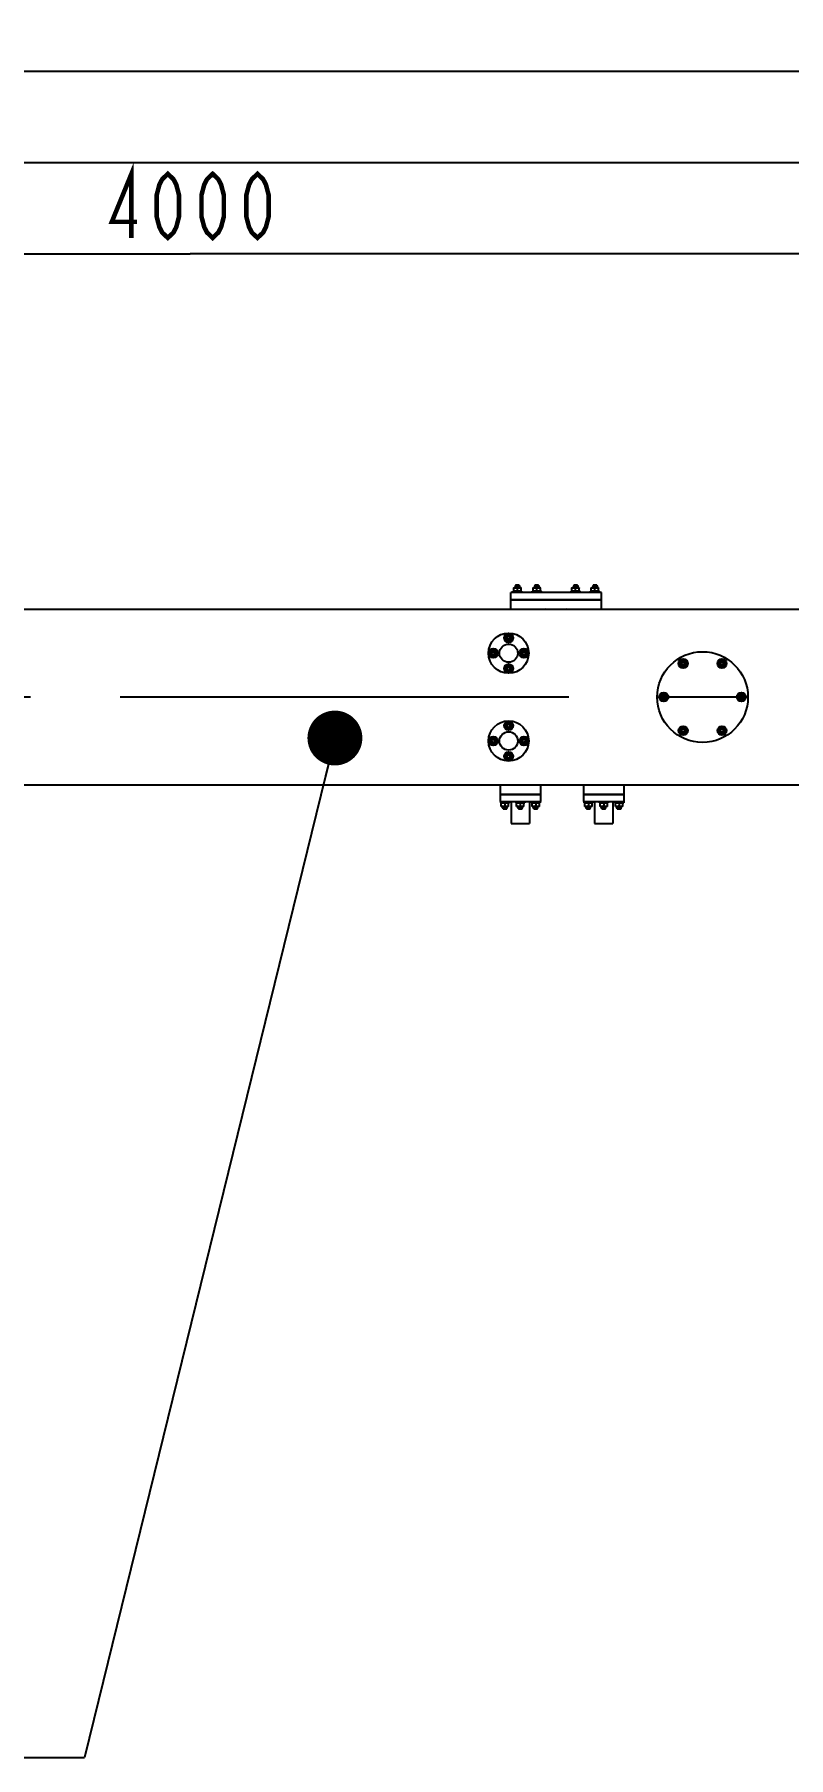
# Model space of a CAD drawing. Header units: millimetres. Extents: x 0 to 1189, y 0 to 841.
# Drawn here: x 203.9 to 245.1, y 641.2 to 735.4 of the extents above; entities that cross this region are included whole.
import ezdxf

# ---------------------------------------------------------------- set-up
doc = ezdxf.new("R2010")
doc.units = ezdxf.units.MM
doc.header["$LTSCALE"] = 65.395
doc.linetypes.add('CENTER', pattern=[0.6, 0.375, -0.075, 0.075, -0.075])
doc.layers.get('0').update_dxf_attribs({"linetype": 'CONTINUOUS'})
for name, color, linetype in [('ALL_AXIS', 7, 'CONTINUOUS'), ('ALL_CHAMFER', 7, 'CONTINUOUS'), ('ALL_DIMENSIONS', 7, 'CONTINUOUS'), ('ALL_ROUND', 7, 'CONTINUOUS')]:
    doc.layers.add(name, color=color, linetype=linetype)
doc.styles.get("Standard").update_dxf_attribs({"font": 'txt', "width": 0.7})
doc.dimstyles.new('DIMSTYLE_2', dxfattribs={"dimtxt": 3.5, "dimasz": 3, "dimexe": 0.18, "dimexo": 0.0625, "dimgap": 0.09, "dimtad": 1, "dimlfac": 25, "dimdsep": 46, "dimtxsty": 'STANDARD', "dimblk": '_FILLED', "dimblk1": '_FILLED', "dimblk2": '_FILLED', "dimcen": 0.09, "dimadec": 0, "dimazin": 0, "dimtp": 2, "dimtm": 2, "dimtfac": 1, "dimtofl": 0, "dimtmove": 0, "dimatfit": 3, "dimldrblk": '_FILLED', "dimfxl": 1, "dimtolj": 1, "dimarcsym": 0})
doc.dimstyles.get("Standard").update_dxf_attribs({"dimtxt": 3.5, "dimasz": 3, "dimexe": 0.18, "dimexo": 0.0625, "dimgap": 0.09, "dimtad": 1, "dimdec": 5, "dimdsep": 46, "dimtxsty": 'STANDARD', "dimblk": '_FILLED', "dimblk1": '_FILLED', "dimblk2": '_FILLED', "dimcen": 0.09, "dimadec": 0, "dimazin": 0, "dimtol": 1, "dimtp": 1e-05, "dimtm": 1e-05, "dimtfac": 1, "dimtdec": 5, "dimtofl": 0, "dimtmove": 0, "dimatfit": 3, "dimldrblk": '_FILLED', "dimfxl": 1, "dimtolj": 1, "dimarcsym": 0})

# ---------------------------------------------------------------- blocks, each defined once
blk = doc.blocks.new('_FILLED')
at = {"color": 0, "linetype": 'BYBLOCK'}
blk.add_solid([(0, 0), (-1, 0.167), (-1, -0.167)], dxfattribs=at)
blk = doc.blocks.new('*D1')
at = {"layer": 'ALL_DIMENSIONS', "color": 2, "linetype": 'CONTINUOUS'}
for p, q in [((111.762, 705.039), (111.762, 735.427)), ((976.89, 705.039), (976.89, 735.427)), ((111.762, 733.427), (544.326, 733.427)), ((976.89, 733.427), (544.326, 733.427))]:
    blk.add_line(p, q, dxfattribs=at)
at = {"layer": 'ALL_DIMENSIONS', "color": 2, "linetype": 'CONTINUOUS', "xscale": 3, "yscale": 3, "zscale": 3, "rotation": 180}
blk.add_blockref('_FILLED', (111.762, 733.427), dxfattribs=at)
at = {"layer": 'ALL_DIMENSIONS', "color": 2, "linetype": 'CONTINUOUS', "xscale": 3, "yscale": 3, "zscale": 3}
blk.add_blockref('_FILLED', (976.89, 733.427), dxfattribs=at)
blk = doc.blocks.new('*D3')
at = {"layer": 'ALL_DIMENSIONS', "color": 2, "linetype": 'CONTINUOUS'}
for p, q in [((132.402, 666.841), (132.402, 725.427)), ((292.402, 694.115), (292.402, 725.427)), ((132.402, 723.427), (212.402, 723.427)), ((292.402, 723.427), (212.402, 723.427))]:
    blk.add_line(p, q, dxfattribs=at)
at = {"layer": 'ALL_DIMENSIONS', "color": 2, "linetype": 'CONTINUOUS', "xscale": 3, "yscale": 3, "zscale": 3, "rotation": 180}
blk.add_blockref('_FILLED', (132.402, 723.427), dxfattribs=at)
at = {"layer": 'ALL_DIMENSIONS', "color": 2, "linetype": 'CONTINUOUS', "xscale": 3, "yscale": 3, "zscale": 3}
blk.add_blockref('_FILLED', (292.402, 723.427), dxfattribs=at)
blk = doc.blocks.new('*D4')
at = {"layer": 'ALL_DIMENSIONS', "color": 2, "linetype": 'CONTINUOUS'}
for p, q in [((132.402, 666.841), (132.402, 730.427)), ((452.402, 694.115), (452.402, 730.427)), ((132.402, 728.427), (292.402, 728.427)), ((452.402, 728.427), (292.402, 728.427))]:
    blk.add_line(p, q, dxfattribs=at)
at = {"layer": 'ALL_DIMENSIONS', "color": 2, "linetype": 'CONTINUOUS', "xscale": 3, "yscale": 3, "zscale": 3, "rotation": 180}
blk.add_blockref('_FILLED', (132.402, 728.427), dxfattribs=at)
at = {"layer": 'ALL_DIMENSIONS', "color": 2, "linetype": 'CONTINUOUS', "xscale": 3, "yscale": 3, "zscale": 3}
blk.add_blockref('_FILLED', (452.402, 728.427), dxfattribs=at)
blk = doc.blocks.new('BOM BALLOON 60_BL4', base_point=(200.868, 644.732))
at = {"color": 2, "linetype": 'CONTINUOUS'}
blk.add_line((195.106, 641.187), (206.63, 641.187), dxfattribs=at)
at = {"color": 2, "linetype": 'CONTINUOUS', "const_width": 0.25}
blk.add_lwpolyline([(200.643, 642.277), (201.918, 648.277), (199.124, 643.777), (201.487, 643.777)], dxfattribs=at)

msp = doc.modelspace()

# ---------------------------------------------------------------- linework, layer by layer
at = {"color": 7, "linetype": 'CONTINUOUS'}
for p, q in [((230.08175677, 705.16758161), (230.10175857, 705.17912965)), ((230.08175857, 704.98267666), (230.08175857, 705.16758265)), ((230.10175857, 704.97112965), (230.08175857, 704.98267666)), ((230.10175996, 705.17912965), (230.46175719, 705.17912965)), ((230.38443807, 705.30712965), (230.17907908, 705.30712965)), ((230.28175857, 705.00053994), (230.28175857, 705.14971937)), ((230.48176038, 705.16758161), (230.46175857, 705.17912965)), ((230.46175857, 704.97112965), (230.48175857, 704.98267666)), ((230.48175857, 704.98267666), (230.48175857, 705.16758265)), ((231.14175677, 705.16758161), (231.16175857, 705.17912965)), ((231.14175857, 704.98267666), (231.14175857, 705.16758265)), ((231.16175857, 704.97112965), (231.14175857, 704.98267666)), ((231.16175996, 705.17912965), (231.52175719, 705.17912965)), ((231.44443807, 705.30712965), (231.23907908, 705.30712965)), ((231.34175857, 705.00053994), (231.34175857, 705.14971937)), ((231.54176038, 705.16758161), (231.52175857, 705.17912965)), ((231.52175857, 704.97112965), (231.54175857, 704.98267666)), ((231.54175857, 704.98267666), (231.54175857, 705.16758265)), ((233.26175677, 705.16758161), (233.28175857, 705.17912965)), ((233.26175857, 704.98267666), (233.26175857, 705.16758265)), ((233.28175857, 704.97112965), (233.26175857, 704.98267666)), ((233.28175996, 705.17912965), (233.64175719, 705.17912965)), ((233.56443807, 705.30712965), (233.35907908, 705.30712965)), ((233.46175857, 705.00053994), (233.46175857, 705.14971937)), ((233.66176038, 705.16758161), (233.64175857, 705.17912965)), ((233.64175857, 704.97112965), (233.66175857, 704.98267666)), ((233.66175857, 704.98267666), (233.66175857, 705.16758265)), ((234.32175677, 705.16758161), (234.34175857, 705.17912965)), ((234.32175857, 704.98267666), (234.32175857, 705.16758265)), ((234.34175857, 704.97112965), (234.32175857, 704.98267666)), ((234.34175996, 705.17912965), (234.70175719, 705.17912965)), ((234.62443807, 705.30712965), (234.41907908, 705.30712965)), ((234.52175857, 705.00053994), (234.52175857, 705.14971937)), ((234.72176038, 705.16758161), (234.70175857, 705.17912965)), ((234.70175857, 704.97112965), (234.72175857, 704.98267666)), ((234.72175857, 704.98267666), (234.72175857, 705.16758265)), ((186.92175857, 703.98712965), (230.50768936, 703.98712965)), ((229.92177878, 704.50712965), (234.88173837, 704.50712965)), ((234.29582779, 703.98712965), (265.56175857, 703.98712965)), ((229.80175857, 702.65806976), (229.60175857, 702.54259971)), ((229.60175857, 702.54259971), (229.60175857, 702.3116596)), ((229.60175857, 702.3116596), (229.80175857, 702.19618955)), ((230.00175857, 702.54259971), (229.80175857, 702.65806976)), ((229.80175857, 702.19618955), (230.00175857, 702.3116596)), ((230.00175857, 702.3116596), (230.00175857, 702.54259971)), ((228.96175857, 701.81806976), (228.76175857, 701.70259971)), ((228.76175857, 701.70259971), (228.76175857, 701.4716596)), ((228.76175857, 701.4716596), (228.96175857, 701.35618955)), ((229.16175857, 701.70259971), (228.96175857, 701.81806976)), ((228.96175857, 701.35618955), (229.16175857, 701.4716596)), ((229.16175857, 701.4716596), (229.16175857, 701.70259971)), ((230.64175857, 701.81806976), (230.44175857, 701.70259971)), ((230.44175857, 701.70259971), (230.44175857, 701.4716596)), ((230.44175857, 701.4716596), (230.64175857, 701.35618955)), ((230.84175857, 701.70259971), (230.64175857, 701.81806976)), ((230.64175857, 701.35618955), (230.84175857, 701.4716596)), ((230.84175857, 701.4716596), (230.84175857, 701.70259971)), ((239.34175857, 701.25404362), (239.14175857, 701.13857356)), ((239.54175857, 701.13857356), (239.34175857, 701.25404362)), ((241.46175857, 701.25404362), (241.26175857, 701.13857356)), ((241.66175857, 701.13857356), (241.46175857, 701.25404362)), ((229.80175857, 700.97806976), (229.60175857, 700.86259971)), ((229.60175857, 700.86259971), (229.60175857, 700.6316596)), ((229.60175857, 700.6316596), (229.80175857, 700.51618955)), ((230.00175857, 700.86259971), (229.80175857, 700.97806976)), ((229.80175857, 700.51618955), (230.00175857, 700.6316596)), ((230.00175857, 700.6316596), (230.00175857, 700.86259971)), ((239.14175857, 701.13857356), (239.14175857, 700.90763346)), ((239.14175857, 700.90763346), (239.34175857, 700.7921634)), ((239.34175857, 700.7921634), (239.54175857, 700.90763346)), ((239.54175857, 700.90763346), (239.54175857, 701.13857356)), ((241.26175857, 701.13857356), (241.26175857, 700.90763346)), ((241.26175857, 700.90763346), (241.46175857, 700.7921634)), ((241.46175857, 700.7921634), (241.66175857, 700.90763346)), ((241.66175857, 700.90763346), (241.66175857, 701.13857356)), ((238.28175857, 699.41806976), (238.08175857, 699.30259971)), ((238.08175857, 699.30259971), (238.08175857, 699.0716596)), ((238.48175857, 699.30259971), (238.28175857, 699.41806976)), ((238.48175857, 699.0716596), (238.48175857, 699.30259971)), ((242.52175857, 699.41806976), (242.32175857, 699.30259971)), ((242.32175857, 699.30259971), (242.32175857, 699.0716596)), ((242.72175857, 699.30259971), (242.52175857, 699.41806976)), ((242.72175857, 699.0716596), (242.72175857, 699.30259971)), ((238.08175857, 699.0716596), (238.28175857, 698.95618955)), ((238.28175857, 698.95618955), (238.48175857, 699.0716596)), ((242.32175857, 699.0716596), (242.52175857, 698.95618955)), ((242.52175857, 698.95618955), (242.72175857, 699.0716596)), ((229.80175857, 697.85806976), (229.60175857, 697.74259971)), ((229.60175857, 697.74259971), (229.60175857, 697.5116596)), ((229.60175857, 697.5116596), (229.80175857, 697.39618955)), ((230.00175857, 697.74259971), (229.80175857, 697.85806976)), ((229.80175857, 697.39618955), (230.00175857, 697.5116596)), ((230.00175857, 697.5116596), (230.00175857, 697.74259971)), ((239.34175857, 697.5820959), (239.14175857, 697.46662585)), ((239.14175857, 697.46662585), (239.14175857, 697.23568574)), ((239.54175857, 697.46662585), (239.34175857, 697.5820959)), ((239.54175857, 697.23568574), (239.54175857, 697.46662585)), ((241.46175857, 697.5820959), (241.26175857, 697.46662585)), ((241.26175857, 697.46662585), (241.26175857, 697.23568574)), ((241.66175857, 697.46662585), (241.46175857, 697.5820959)), ((241.66175857, 697.23568574), (241.66175857, 697.46662585)), ((228.96175857, 697.01806976), (228.76175857, 696.90259971)), ((228.76175857, 696.90259971), (228.76175857, 696.6716596)), ((228.76175857, 696.6716596), (228.96175857, 696.55618955)), ((229.16175857, 696.90259971), (228.96175857, 697.01806976)), ((228.96175857, 696.55618955), (229.16175857, 696.6716596)), ((229.16175857, 696.6716596), (229.16175857, 696.90259971)), ((230.64175857, 697.01806976), (230.44175857, 696.90259971)), ((230.44175857, 696.90259971), (230.44175857, 696.6716596)), ((230.44175857, 696.6716596), (230.64175857, 696.55618955)), ((230.84175857, 696.90259971), (230.64175857, 697.01806976)), ((230.64175857, 696.55618955), (230.84175857, 696.6716596)), ((230.84175857, 696.6716596), (230.84175857, 696.90259971)), ((239.14175857, 697.23568574), (239.34175857, 697.12021569)), ((239.34175857, 697.12021569), (239.54175857, 697.23568574)), ((241.26175857, 697.23568574), (241.46175857, 697.12021569)), ((241.46175857, 697.12021569), (241.66175857, 697.23568574)), ((229.80175857, 696.17806976), (229.60175857, 696.06259971)), ((229.60175857, 696.06259971), (229.60175857, 695.8316596)), ((229.60175857, 695.8316596), (229.80175857, 695.71618955)), ((230.00175857, 696.06259971), (229.80175857, 696.17806976)), ((229.80175857, 695.71618955), (230.00175857, 695.8316596)), ((230.00175857, 695.8316596), (230.00175857, 696.06259971)), ((231.54174961, 693.86712965), (229.34176753, 693.86712965)), ((236.10174961, 693.86712965), (233.90176753, 693.86712965)), ((229.40175677, 693.2066777), (229.42175857, 693.19512965)), ((229.42175857, 693.40312965), (229.40175857, 693.39158265)), ((229.40175857, 693.20667666), (229.40175857, 693.39158265)), ((229.78175719, 693.19512965), (229.42175996, 693.19512965)), ((229.49907908, 693.06712965), (229.70443807, 693.06712965)), ((229.60175857, 693.37371937), (229.60175857, 693.22453994)), ((229.78175857, 693.40312965), (229.80175857, 693.39158265)), ((229.80176038, 693.2066777), (229.78175857, 693.19512965)), ((229.80175857, 693.20667666), (229.80175857, 693.39158265)), ((230.24175677, 693.2066777), (230.26175857, 693.19512965)), ((230.26175857, 693.40312965), (230.24175857, 693.39158265)), ((230.24175857, 693.20667666), (230.24175857, 693.39158265)), ((230.62175719, 693.19512965), (230.26175996, 693.19512965)), ((230.33907908, 693.06712965), (230.54443807, 693.06712965)), ((230.44175857, 693.37371937), (230.44175857, 693.22453994)), ((230.62175857, 693.40312965), (230.64175857, 693.39158265)), ((230.64176038, 693.2066777), (230.62175857, 693.19512965)), ((230.64175857, 693.20667666), (230.64175857, 693.39158265)), ((231.08175677, 693.2066777), (231.10175857, 693.19512965)), ((231.10175857, 693.40312965), (231.08175857, 693.39158265)), ((231.08175857, 693.20667666), (231.08175857, 693.39158265)), ((231.46175719, 693.19512965), (231.10175996, 693.19512965)), ((231.17907908, 693.06712965), (231.38443807, 693.06712965)), ((231.28175857, 693.37371937), (231.28175857, 693.22453994)), ((231.46175857, 693.40312965), (231.48175857, 693.39158265)), ((231.48176038, 693.2066777), (231.46175857, 693.19512965)), ((231.48175857, 693.20667666), (231.48175857, 693.39158265)), ((233.96175677, 693.2066777), (233.98175857, 693.19512965)), ((233.98175857, 693.40312965), (233.96175857, 693.39158265)), ((233.96175857, 693.20667666), (233.96175857, 693.39158265)), ((234.34175719, 693.19512965), (233.98175996, 693.19512965)), ((234.05907908, 693.06712965), (234.26443807, 693.06712965)), ((234.16175857, 693.37371937), (234.16175857, 693.22453994)), ((234.34175857, 693.40312965), (234.36175857, 693.39158265)), ((234.36176038, 693.2066777), (234.34175857, 693.19512965)), ((234.36175857, 693.20667666), (234.36175857, 693.39158265)), ((234.80175677, 693.2066777), (234.82175857, 693.19512965)), ((234.82175857, 693.40312965), (234.80175857, 693.39158265)), ((234.80175857, 693.20667666), (234.80175857, 693.39158265)), ((235.18175719, 693.19512965), (234.82175996, 693.19512965)), ((234.89907908, 693.06712965), (235.10443807, 693.06712965)), ((235.00175857, 693.37371937), (235.00175857, 693.22453994)), ((235.18175857, 693.40312965), (235.20175857, 693.39158265)), ((235.20176038, 693.2066777), (235.18175857, 693.19512965)), ((235.20175857, 693.20667666), (235.20175857, 693.39158265)), ((235.64175677, 693.2066777), (235.66175857, 693.19512965)), ((235.66175857, 693.40312965), (235.64175857, 693.39158265)), ((235.64175857, 693.20667666), (235.64175857, 693.39158265)), ((236.02175719, 693.19512965), (235.66175996, 693.19512965)), ((235.73907908, 693.06712965), (235.94443807, 693.06712965)), ((235.84175857, 693.37371937), (235.84175857, 693.22453994)), ((236.02175857, 693.40312965), (236.04175857, 693.39158265)), ((236.04176038, 693.2066777), (236.02175857, 693.19512965)), ((236.04175857, 693.20667666), (236.04175857, 693.39158265))]:
    msp.add_line(p, q, dxfattribs=at)
at = {"color": 2, "linetype": 'CONTINUOUS'}
for p, q in [((230.17907908, 705.30712965), (230.17907908, 705.28445016)), ((230.38443807, 705.30712965), (230.38443807, 705.28445016)), ((231.23907908, 705.30712965), (231.23907908, 705.28445016)), ((231.44443807, 705.30712965), (231.44443807, 705.28445016)), ((233.35907908, 705.30712965), (233.35907908, 705.28445016)), ((233.56443807, 705.30712965), (233.56443807, 705.28445016)), ((234.41907908, 705.30712965), (234.41907908, 705.28445016)), ((234.62443807, 705.30712965), (234.62443807, 705.28445016)), ((229.49907908, 693.06712965), (229.49907908, 693.08980915)), ((229.70443807, 693.06712965), (229.70443807, 693.08980915)), ((230.33907908, 693.06712965), (230.33907908, 693.08980915)), ((230.54443807, 693.06712965), (230.54443807, 693.08980915)), ((231.17907908, 693.06712965), (231.17907908, 693.08980915)), ((231.38443807, 693.06712965), (231.38443807, 693.08980915)), ((234.05907908, 693.06712965), (234.05907908, 693.08980915)), ((234.26443807, 693.06712965), (234.26443807, 693.08980915)), ((234.89907908, 693.06712965), (234.89907908, 693.08980915)), ((235.10443807, 693.06712965), (235.10443807, 693.08980915)), ((235.73907908, 693.06712965), (235.73907908, 693.08980915)), ((235.94443807, 693.06712965), (235.94443807, 693.08980915))]:
    msp.add_line(p, q, dxfattribs=at)
at = {"color": 7, "linetype": 'CONTINUOUS'}
for points in [[(230.08175857, 705.14971937), (230.09228277, 705.15308744), (230.10262009, 705.15610057), (230.1127462, 705.15875573), (230.12273409, 705.16106201), (230.13264158, 705.16303023), (230.14248981, 705.16465218), (230.15231803, 705.16592604), (230.16212971, 705.16684352), (230.17194262, 705.16739617), (230.18175312, 705.16758265), (230.19156284, 705.16739662), (230.20137375, 705.16684454), (230.21118225, 705.16592795), (230.22100673, 705.16465522), (230.23085145, 705.16303461), (230.24075518, 705.161068), (230.25073589, 705.15876463), (230.26086033, 705.15611074), (230.27121031, 705.15309432), (230.28175857, 705.14971937)], [(230.08175857, 705.00053994), (230.09489992, 704.9963781), (230.10776974, 704.99277084), (230.12032232, 704.98972203), (230.13269478, 704.98722004), (230.14500562, 704.98524766), (230.15726493, 704.98382553), (230.16952502, 704.98296692), (230.18177772, 704.98267666), (230.19402996, 704.98296869), (230.20628868, 704.98382893), (230.21854608, 704.98525248), (230.2308534, 704.98722568), (230.24321917, 704.98972739), (230.25576371, 704.99277511), (230.26862557, 704.9963806), (230.28175857, 705.00053994)], [(230.28175857, 705.14971937), (230.29345671, 705.15344537), (230.30492562, 705.15673159), (230.31613046, 705.15957397), (230.32717573, 705.1619847), (230.33814885, 705.16397936), (230.34906613, 705.16554375), (230.35997342, 705.16667171), (230.37086945, 705.16735468), (230.38176964, 705.16758069), (230.39266971, 705.16735376), (230.4035655, 705.16666988), (230.41447202, 705.16554115), (230.42538761, 705.16397621), (230.43635807, 705.16198136), (230.44739919, 705.15957105), (230.45859944, 705.15672945), (230.47006428, 705.15344418), (230.48175857, 705.14971937)], [(230.28175857, 705.00053994), (230.29489992, 704.9963781), (230.30776974, 704.99277084), (230.32032232, 704.98972203), (230.33269478, 704.98722004), (230.34500562, 704.98524766), (230.35726493, 704.98382553), (230.36952502, 704.98296692), (230.38177772, 704.98267666), (230.39402996, 704.98296869), (230.40628868, 704.98382893), (230.41854608, 704.98525248), (230.4308534, 704.98722568), (230.44321917, 704.98972739), (230.45576371, 704.99277511), (230.46862557, 704.9963806), (230.48175857, 705.00053994)], [(231.14175857, 705.14971937), (231.15228277, 705.15308744), (231.16262009, 705.15610057), (231.1727462, 705.15875573), (231.18273409, 705.16106201), (231.19264158, 705.16303023), (231.20248981, 705.16465218), (231.21231803, 705.16592604), (231.22212971, 705.16684352), (231.23194262, 705.16739617), (231.24175312, 705.16758265), (231.25156284, 705.16739662), (231.26137375, 705.16684454), (231.27118225, 705.16592795), (231.28100673, 705.16465522), (231.29085145, 705.16303461), (231.30075518, 705.161068), (231.31073589, 705.15876463), (231.32086033, 705.15611074), (231.33121031, 705.15309432), (231.34175857, 705.14971937)], [(231.14175857, 705.00053994), (231.15489992, 704.9963781), (231.16776974, 704.99277084), (231.18032232, 704.98972203), (231.19269478, 704.98722004), (231.20500562, 704.98524766), (231.21726493, 704.98382553), (231.22952502, 704.98296692), (231.24177772, 704.98267666), (231.25402996, 704.98296869), (231.26628868, 704.98382893), (231.27854608, 704.98525248), (231.2908534, 704.98722568), (231.30321917, 704.98972739), (231.31576371, 704.99277511), (231.32862557, 704.9963806), (231.34175857, 705.00053994)], [(231.34175857, 705.14971937), (231.35345671, 705.15344537), (231.36492562, 705.15673159), (231.37613046, 705.15957397), (231.38717573, 705.1619847), (231.39814885, 705.16397936), (231.40906613, 705.16554375), (231.41997342, 705.16667171), (231.43086945, 705.16735468), (231.44176964, 705.16758069), (231.45266971, 705.16735376), (231.4635655, 705.16666988), (231.47447202, 705.16554115), (231.48538761, 705.16397621), (231.49635807, 705.16198136), (231.50739919, 705.15957105), (231.51859944, 705.15672945), (231.53006428, 705.15344418), (231.54175857, 705.14971937)], [(231.34175857, 705.00053994), (231.35489992, 704.9963781), (231.36776974, 704.99277084), (231.38032232, 704.98972203), (231.39269478, 704.98722004), (231.40500562, 704.98524766), (231.41726493, 704.98382553), (231.42952502, 704.98296692), (231.44177772, 704.98267666), (231.45402996, 704.98296869), (231.46628868, 704.98382893), (231.47854608, 704.98525248), (231.4908534, 704.98722568), (231.50321917, 704.98972739), (231.51576371, 704.99277511), (231.52862557, 704.9963806), (231.54175857, 705.00053994)], [(233.26175857, 705.14971937), (233.27228277, 705.15308744), (233.28262009, 705.15610057), (233.2927462, 705.15875573), (233.30273409, 705.16106201), (233.31264158, 705.16303023), (233.32248981, 705.16465218), (233.33231803, 705.16592604), (233.34212971, 705.16684352), (233.35194262, 705.16739617), (233.36175312, 705.16758265), (233.37156284, 705.16739662), (233.38137375, 705.16684454), (233.39118225, 705.16592795), (233.40100673, 705.16465522), (233.41085145, 705.16303461), (233.42075518, 705.161068), (233.43073589, 705.15876463), (233.44086033, 705.15611074), (233.45121031, 705.15309432), (233.46175857, 705.14971937)], [(233.26175857, 705.00053994), (233.27489992, 704.9963781), (233.28776974, 704.99277084), (233.30032232, 704.98972203), (233.31269478, 704.98722004), (233.32500562, 704.98524766), (233.33726493, 704.98382553), (233.34952502, 704.98296692), (233.36177772, 704.98267666), (233.37402996, 704.98296869), (233.38628868, 704.98382893), (233.39854608, 704.98525248), (233.4108534, 704.98722568), (233.42321917, 704.98972739), (233.43576371, 704.99277511), (233.44862557, 704.9963806), (233.46175857, 705.00053994)], [(233.46175857, 705.14971937), (233.47345671, 705.15344537), (233.48492562, 705.15673159), (233.49613046, 705.15957397), (233.50717573, 705.1619847), (233.51814885, 705.16397936), (233.52906613, 705.16554375), (233.53997342, 705.16667171), (233.55086945, 705.16735468), (233.56176964, 705.16758069), (233.57266971, 705.16735376), (233.5835655, 705.16666988), (233.59447202, 705.16554115), (233.60538761, 705.16397621), (233.61635807, 705.16198136), (233.62739919, 705.15957105), (233.63859944, 705.15672945), (233.65006428, 705.15344418), (233.66175857, 705.14971937)], [(233.46175857, 705.00053994), (233.47489992, 704.9963781), (233.48776974, 704.99277084), (233.50032232, 704.98972203), (233.51269478, 704.98722004), (233.52500562, 704.98524766), (233.53726493, 704.98382553), (233.54952502, 704.98296692), (233.56177772, 704.98267666), (233.57402996, 704.98296869), (233.58628868, 704.98382893), (233.59854608, 704.98525248), (233.6108534, 704.98722568), (233.62321917, 704.98972739), (233.63576371, 704.99277511), (233.64862557, 704.9963806), (233.66175857, 705.00053994)], [(234.32175857, 705.14971937), (234.33228277, 705.15308744), (234.34262009, 705.15610057), (234.3527462, 705.15875573), (234.36273409, 705.16106201), (234.37264158, 705.16303023), (234.38248981, 705.16465218), (234.39231803, 705.16592604), (234.40212971, 705.16684352), (234.41194262, 705.16739617), (234.42175312, 705.16758265), (234.43156284, 705.16739662), (234.44137375, 705.16684454), (234.45118225, 705.16592795), (234.46100673, 705.16465522), (234.47085145, 705.16303461), (234.48075518, 705.161068), (234.49073589, 705.15876463), (234.50086033, 705.15611074), (234.51121031, 705.15309432), (234.52175857, 705.14971937)], [(234.32175857, 705.00053994), (234.33489992, 704.9963781), (234.34776974, 704.99277084), (234.36032232, 704.98972203), (234.37269478, 704.98722004), (234.38500562, 704.98524766), (234.39726493, 704.98382553), (234.40952502, 704.98296692), (234.42177772, 704.98267666), (234.43402996, 704.98296869), (234.44628868, 704.98382893), (234.45854608, 704.98525248), (234.4708534, 704.98722568), (234.48321917, 704.98972739), (234.49576371, 704.99277511), (234.50862557, 704.9963806), (234.52175857, 705.00053994)], [(234.52175857, 705.14971937), (234.53345671, 705.15344537), (234.54492562, 705.15673159), (234.55613046, 705.15957397), (234.56717573, 705.1619847), (234.57814885, 705.16397936), (234.58906613, 705.16554375), (234.59997342, 705.16667171), (234.61086945, 705.16735468), (234.62176964, 705.16758069), (234.63266971, 705.16735376), (234.6435655, 705.16666988), (234.65447202, 705.16554115), (234.66538761, 705.16397621), (234.67635807, 705.16198136), (234.68739919, 705.15957105), (234.69859944, 705.15672945), (234.71006428, 705.15344418), (234.72175857, 705.14971937)], [(234.52175857, 705.00053994), (234.53489992, 704.9963781), (234.54776974, 704.99277084), (234.56032232, 704.98972203), (234.57269478, 704.98722004), (234.58500562, 704.98524766), (234.59726493, 704.98382553), (234.60952502, 704.98296692), (234.62177772, 704.98267666), (234.63402996, 704.98296869), (234.64628868, 704.98382893), (234.65854608, 704.98525248), (234.6708534, 704.98722568), (234.68321917, 704.98972739), (234.69576371, 704.99277511), (234.70862557, 704.9963806), (234.72175857, 705.00053994)], [(232.59999536, 703.9822303), (232.40083074, 703.98094426), (232.20187231, 703.9822519), (232.01164318, 703.98522479), (231.82730231, 703.98712965)], [(232.97621484, 703.98712965), (232.79084305, 703.98521296), (232.59999536, 703.9822303)], [(229.60175857, 693.37371937), (229.58861722, 693.37788121), (229.57574741, 693.38148847), (229.56319482, 693.38453728), (229.55082237, 693.38703927), (229.53851153, 693.38901164), (229.52625222, 693.39043378), (229.51399213, 693.39129239), (229.50173943, 693.39158265), (229.48948719, 693.39129061), (229.47722847, 693.39043037), (229.46497107, 693.38900682), (229.45266375, 693.38703362), (229.44029798, 693.38453192), (229.42775344, 693.3814842), (229.41489158, 693.37787871), (229.40175857, 693.37371937)], [(229.60175857, 693.22453994), (229.59006044, 693.22081394), (229.57859153, 693.21752772), (229.56738669, 693.21468534), (229.55634142, 693.21227461), (229.5453683, 693.21027995), (229.53445102, 693.20871556), (229.52354373, 693.20758759), (229.5126477, 693.20690463), (229.50174751, 693.20667862), (229.49084744, 693.20690555), (229.47995165, 693.20758942), (229.46904513, 693.20871815), (229.45812954, 693.21028309), (229.44715907, 693.21227794), (229.43611796, 693.21468826), (229.42491771, 693.21752986), (229.41345286, 693.22081513), (229.40175857, 693.22453994)], [(229.80175857, 693.37371937), (229.78861722, 693.37788121), (229.77574741, 693.38148847), (229.76319482, 693.38453728), (229.75082237, 693.38703927), (229.73851153, 693.38901164), (229.72625222, 693.39043378), (229.71399213, 693.39129239), (229.70173943, 693.39158265), (229.68948719, 693.39129061), (229.67722847, 693.39043037), (229.66497107, 693.38900682), (229.65266375, 693.38703362), (229.64029798, 693.38453192), (229.62775344, 693.3814842), (229.61489158, 693.37787871), (229.60175857, 693.37371937)], [(229.80175857, 693.22453994), (229.79123438, 693.22117187), (229.78089706, 693.21815874), (229.77077095, 693.21550358), (229.76078306, 693.2131973), (229.75087557, 693.21122908), (229.74102733, 693.20960712), (229.73119912, 693.20833326), (229.72138744, 693.20741579), (229.71157453, 693.20686313), (229.70176403, 693.20667666), (229.69195431, 693.20686268), (229.6821434, 693.20741476), (229.6723349, 693.20833135), (229.66251042, 693.20960408), (229.6526657, 693.2112247), (229.64276196, 693.2131913), (229.63278125, 693.21549467), (229.62265682, 693.21814856), (229.61230684, 693.22116499), (229.60175857, 693.22453994)], [(230.44175857, 693.37371937), (230.42861722, 693.37788121), (230.41574741, 693.38148847), (230.40319482, 693.38453728), (230.39082237, 693.38703927), (230.37851153, 693.38901164), (230.36625222, 693.39043378), (230.35399213, 693.39129239), (230.34173943, 693.39158265), (230.32948719, 693.39129061), (230.31722847, 693.39043037), (230.30497107, 693.38900682), (230.29266375, 693.38703362), (230.28029798, 693.38453192), (230.26775344, 693.3814842), (230.25489158, 693.37787871), (230.24175857, 693.37371937)], [(230.44175857, 693.22453994), (230.43006044, 693.22081394), (230.41859153, 693.21752772), (230.40738669, 693.21468534), (230.39634142, 693.21227461), (230.3853683, 693.21027995), (230.37445102, 693.20871556), (230.36354373, 693.20758759), (230.3526477, 693.20690463), (230.34174751, 693.20667862), (230.33084744, 693.20690555), (230.31995165, 693.20758942), (230.30904513, 693.20871815), (230.29812954, 693.21028309), (230.28715907, 693.21227794), (230.27611796, 693.21468826), (230.26491771, 693.21752986), (230.25345286, 693.22081513), (230.24175857, 693.22453994)], [(230.64175857, 693.37371937), (230.62861722, 693.37788121), (230.61574741, 693.38148847), (230.60319482, 693.38453728), (230.59082237, 693.38703927), (230.57851153, 693.38901164), (230.56625222, 693.39043378), (230.55399213, 693.39129239), (230.54173943, 693.39158265), (230.52948719, 693.39129061), (230.51722847, 693.39043037), (230.50497107, 693.38900682), (230.49266375, 693.38703362), (230.48029798, 693.38453192), (230.46775344, 693.3814842), (230.45489158, 693.37787871), (230.44175857, 693.37371937)], [(230.64175857, 693.22453994), (230.63123438, 693.22117187), (230.62089706, 693.21815874), (230.61077095, 693.21550358), (230.60078306, 693.2131973), (230.59087557, 693.21122908), (230.58102733, 693.20960712), (230.57119912, 693.20833326), (230.56138744, 693.20741579), (230.55157453, 693.20686313), (230.54176403, 693.20667666), (230.53195431, 693.20686268), (230.5221434, 693.20741476), (230.5123349, 693.20833135), (230.50251042, 693.20960408), (230.4926657, 693.2112247), (230.48276196, 693.2131913), (230.47278125, 693.21549467), (230.46265682, 693.21814856), (230.45230684, 693.22116499), (230.44175857, 693.22453994)], [(231.28175857, 693.37371937), (231.26861722, 693.37788121), (231.25574741, 693.38148847), (231.24319482, 693.38453728), (231.23082237, 693.38703927), (231.21851153, 693.38901164), (231.20625222, 693.39043378), (231.19399213, 693.39129239), (231.18173943, 693.39158265), (231.16948719, 693.39129061), (231.15722847, 693.39043037), (231.14497107, 693.38900682), (231.13266375, 693.38703362), (231.12029798, 693.38453192), (231.10775344, 693.3814842), (231.09489158, 693.37787871), (231.08175857, 693.37371937)], [(231.28175857, 693.22453994), (231.27006044, 693.22081394), (231.25859153, 693.21752772), (231.24738669, 693.21468534), (231.23634142, 693.21227461), (231.2253683, 693.21027995), (231.21445102, 693.20871556), (231.20354373, 693.20758759), (231.1926477, 693.20690463), (231.18174751, 693.20667862), (231.17084744, 693.20690555), (231.15995165, 693.20758942), (231.14904513, 693.20871815), (231.13812954, 693.21028309), (231.12715907, 693.21227794), (231.11611796, 693.21468826), (231.10491771, 693.21752986), (231.09345286, 693.22081513), (231.08175857, 693.22453994)], [(231.48175857, 693.37371937), (231.46861722, 693.37788121), (231.45574741, 693.38148847), (231.44319482, 693.38453728), (231.43082237, 693.38703927), (231.41851153, 693.38901164), (231.40625222, 693.39043378), (231.39399213, 693.39129239), (231.38173943, 693.39158265), (231.36948719, 693.39129061), (231.35722847, 693.39043037), (231.34497107, 693.38900682), (231.33266375, 693.38703362), (231.32029798, 693.38453192), (231.30775344, 693.3814842), (231.29489158, 693.37787871), (231.28175857, 693.37371937)], [(231.48175857, 693.22453994), (231.47123438, 693.22117187), (231.46089706, 693.21815874), (231.45077095, 693.21550358), (231.44078306, 693.2131973), (231.43087557, 693.21122908), (231.42102733, 693.20960712), (231.41119912, 693.20833326), (231.40138744, 693.20741579), (231.39157453, 693.20686313), (231.38176403, 693.20667666), (231.37195431, 693.20686268), (231.3621434, 693.20741476), (231.3523349, 693.20833135), (231.34251042, 693.20960408), (231.3326657, 693.2112247), (231.32276196, 693.2131913), (231.31278125, 693.21549467), (231.30265682, 693.21814856), (231.29230684, 693.22116499), (231.28175857, 693.22453994)], [(234.16175857, 693.37371937), (234.14861722, 693.37788121), (234.13574741, 693.38148847), (234.12319482, 693.38453728), (234.11082237, 693.38703927), (234.09851153, 693.38901164), (234.08625222, 693.39043378), (234.07399213, 693.39129239), (234.06173943, 693.39158265), (234.04948719, 693.39129061), (234.03722847, 693.39043037), (234.02497107, 693.38900682), (234.01266375, 693.38703362), (234.00029798, 693.38453192), (233.98775344, 693.3814842), (233.97489158, 693.37787871), (233.96175857, 693.37371937)], [(234.16175857, 693.22453994), (234.15006044, 693.22081394), (234.13859153, 693.21752772), (234.12738669, 693.21468534), (234.11634142, 693.21227461), (234.1053683, 693.21027995), (234.09445102, 693.20871556), (234.08354373, 693.20758759), (234.0726477, 693.20690463), (234.06174751, 693.20667862), (234.05084744, 693.20690555), (234.03995165, 693.20758942), (234.02904513, 693.20871815), (234.01812954, 693.21028309), (234.00715907, 693.21227794), (233.99611796, 693.21468826), (233.98491771, 693.21752986), (233.97345286, 693.22081513), (233.96175857, 693.22453994)], [(234.36175857, 693.37371937), (234.34861722, 693.37788121), (234.33574741, 693.38148847), (234.32319482, 693.38453728), (234.31082237, 693.38703927), (234.29851153, 693.38901164), (234.28625222, 693.39043378), (234.27399213, 693.39129239), (234.26173943, 693.39158265), (234.24948719, 693.39129061), (234.23722847, 693.39043037), (234.22497107, 693.38900682), (234.21266375, 693.38703362), (234.20029798, 693.38453192), (234.18775344, 693.3814842), (234.17489158, 693.37787871), (234.16175857, 693.37371937)], [(234.36175857, 693.22453994), (234.35123438, 693.22117187), (234.34089706, 693.21815874), (234.33077095, 693.21550358), (234.32078306, 693.2131973), (234.31087557, 693.21122908), (234.30102733, 693.20960712), (234.29119912, 693.20833326), (234.28138744, 693.20741579), (234.27157453, 693.20686313), (234.26176403, 693.20667666), (234.25195431, 693.20686268), (234.2421434, 693.20741476), (234.2323349, 693.20833135), (234.22251042, 693.20960408), (234.2126657, 693.2112247), (234.20276196, 693.2131913), (234.19278125, 693.21549467), (234.18265682, 693.21814856), (234.17230684, 693.22116499), (234.16175857, 693.22453994)], [(235.00175857, 693.37371937), (234.98861722, 693.37788121), (234.97574741, 693.38148847), (234.96319482, 693.38453728), (234.95082237, 693.38703927), (234.93851153, 693.38901164), (234.92625222, 693.39043378), (234.91399213, 693.39129239), (234.90173943, 693.39158265), (234.88948719, 693.39129061), (234.87722847, 693.39043037), (234.86497107, 693.38900682), (234.85266375, 693.38703362), (234.84029798, 693.38453192), (234.82775344, 693.3814842), (234.81489158, 693.37787871), (234.80175857, 693.37371937)], [(235.00175857, 693.22453994), (234.99006044, 693.22081394), (234.97859153, 693.21752772), (234.96738669, 693.21468534), (234.95634142, 693.21227461), (234.9453683, 693.21027995), (234.93445102, 693.20871556), (234.92354373, 693.20758759), (234.9126477, 693.20690463), (234.90174751, 693.20667862), (234.89084744, 693.20690555), (234.87995165, 693.20758942), (234.86904513, 693.20871815), (234.85812954, 693.21028309), (234.84715907, 693.21227794), (234.83611796, 693.21468826), (234.82491771, 693.21752986), (234.81345286, 693.22081513), (234.80175857, 693.22453994)], [(235.20175857, 693.37371937), (235.18861722, 693.37788121), (235.17574741, 693.38148847), (235.16319482, 693.38453728), (235.15082237, 693.38703927), (235.13851153, 693.38901164), (235.12625222, 693.39043378), (235.11399213, 693.39129239), (235.10173943, 693.39158265), (235.08948719, 693.39129061), (235.07722847, 693.39043037), (235.06497107, 693.38900682), (235.05266375, 693.38703362), (235.04029798, 693.38453192), (235.02775344, 693.3814842), (235.01489158, 693.37787871), (235.00175857, 693.37371937)], [(235.20175857, 693.22453994), (235.19123438, 693.22117187), (235.18089706, 693.21815874), (235.17077095, 693.21550358), (235.16078306, 693.2131973), (235.15087557, 693.21122908), (235.14102733, 693.20960712), (235.13119912, 693.20833326), (235.12138744, 693.20741579), (235.11157453, 693.20686313), (235.10176403, 693.20667666), (235.09195431, 693.20686268), (235.0821434, 693.20741476), (235.0723349, 693.20833135), (235.06251042, 693.20960408), (235.0526657, 693.2112247), (235.04276196, 693.2131913), (235.03278125, 693.21549467), (235.02265682, 693.21814856), (235.01230684, 693.22116499), (235.00175857, 693.22453994)], [(235.84175857, 693.37371937), (235.82861722, 693.37788121), (235.81574741, 693.38148847), (235.80319482, 693.38453728), (235.79082237, 693.38703927), (235.77851153, 693.38901164), (235.76625222, 693.39043378), (235.75399213, 693.39129239), (235.74173943, 693.39158265), (235.72948719, 693.39129061), (235.71722847, 693.39043037), (235.70497107, 693.38900682), (235.69266375, 693.38703362), (235.68029798, 693.38453192), (235.66775344, 693.3814842), (235.65489158, 693.37787871), (235.64175857, 693.37371937)], [(235.84175857, 693.22453994), (235.83006044, 693.22081394), (235.81859153, 693.21752772), (235.80738669, 693.21468534), (235.79634142, 693.21227461), (235.7853683, 693.21027995), (235.77445102, 693.20871556), (235.76354373, 693.20758759), (235.7526477, 693.20690463), (235.74174751, 693.20667862), (235.73084744, 693.20690555), (235.71995165, 693.20758942), (235.70904513, 693.20871815), (235.69812954, 693.21028309), (235.68715907, 693.21227794), (235.67611796, 693.21468826), (235.66491771, 693.21752986), (235.65345286, 693.22081513), (235.64175857, 693.22453994)], [(236.04175857, 693.37371937), (236.02861722, 693.37788121), (236.01574741, 693.38148847), (236.00319482, 693.38453728), (235.99082237, 693.38703927), (235.97851153, 693.38901164), (235.96625222, 693.39043378), (235.95399213, 693.39129239), (235.94173943, 693.39158265), (235.92948719, 693.39129061), (235.91722847, 693.39043037), (235.90497107, 693.38900682), (235.89266375, 693.38703362), (235.88029798, 693.38453192), (235.86775344, 693.3814842), (235.85489158, 693.37787871), (235.84175857, 693.37371937)], [(236.04175857, 693.22453994), (236.03123438, 693.22117187), (236.02089706, 693.21815874), (236.01077095, 693.21550358), (236.00078306, 693.2131973), (235.99087557, 693.21122908), (235.98102733, 693.20960712), (235.97119912, 693.20833326), (235.96138744, 693.20741579), (235.95157453, 693.20686313), (235.94176403, 693.20667666), (235.93195431, 693.20686268), (235.9221434, 693.20741476), (235.9123349, 693.20833135), (235.90251042, 693.20960408), (235.8926657, 693.2112247), (235.88276196, 693.2131913), (235.87278125, 693.21549467), (235.86265682, 693.21814856), (235.85230684, 693.22116499), (235.84175857, 693.22453994)]]:
    msp.add_lwpolyline(points, dxfattribs=at)
for centre in [(229.80175857, 702.42712965), (228.96175857, 701.58712965), (230.64175857, 701.58712965), (239.34175857, 701.02310351), (241.46175857, 701.02310351), (229.80175857, 700.74712965), (238.28175857, 699.18712965), (242.52175857, 699.18712965), (229.80175857, 697.62712965), (239.34175857, 697.3511558), (241.46175857, 697.3511558), (228.96175857, 696.78712965), (230.64175857, 696.78712965), (229.80175857, 695.94712965)]:
    msp.add_circle(centre, 0.18, dxfattribs=at)
at = {"color": 2, "linetype": 'CONTINUOUS'}
for centre in [(229.80175857, 702.42712965), (228.96175857, 701.58712965), (230.64175857, 701.58712965), (229.80175857, 700.74712965), (239.34175857, 701.02310351), (241.46175857, 701.02310351), (238.28175857, 699.18712965), (242.52175857, 699.18712965), (229.80175857, 697.62712965), (239.34175857, 697.3511558), (241.46175857, 697.3511558), (228.96175857, 696.78712965), (230.64175857, 696.78712965), (229.80175857, 695.94712965)]:
    msp.add_arc(centre, 0.10267949, 255, 195, dxfattribs=at)
at = {"layer": 'ALL_AXIS', "color": 7, "linetype": 'CONTINUOUS'}
for p, q in [((230.03175857, 704.90712965), (230.03175857, 704.97112965)), ((230.53175857, 704.97112965), (230.03175857, 704.97112965)), ((230.10175857, 704.97112965), (230.08175857, 704.98267666)), ((230.16175857, 705.26712965), (230.16175857, 705.17912965)), ((230.40175857, 705.26712965), (230.40175857, 705.17912965)), ((230.46175857, 704.97112965), (230.48175857, 704.98267666)), ((230.53175857, 704.90712965), (230.53175857, 704.97112965)), ((231.09175857, 704.90712965), (231.09175857, 704.97112965)), ((231.59175857, 704.97112965), (231.09175857, 704.97112965)), ((231.16175857, 704.97112965), (231.14175857, 704.98267666)), ((231.22175857, 705.26712965), (231.22175857, 705.17912965)), ((231.46175857, 705.26712965), (231.46175857, 705.17912965)), ((231.52175857, 704.97112965), (231.54175857, 704.98267666)), ((231.59175857, 704.90712965), (231.59175857, 704.97112965)), ((233.21175857, 704.90712965), (233.21175857, 704.97112965)), ((233.71175857, 704.97112965), (233.21175857, 704.97112965)), ((233.28175857, 704.97112965), (233.26175857, 704.98267666)), ((233.34175857, 705.26712965), (233.34175857, 705.17912965)), ((233.58175857, 705.26712965), (233.58175857, 705.17912965)), ((233.64175857, 704.97112965), (233.66175857, 704.98267666)), ((233.71175857, 704.90712965), (233.71175857, 704.97112965)), ((234.27175857, 704.90712965), (234.27175857, 704.97112965)), ((234.77175857, 704.97112965), (234.27175857, 704.97112965)), ((234.34175857, 704.97112965), (234.32175857, 704.98267666)), ((234.40175857, 705.26712965), (234.40175857, 705.17912965)), ((234.64175857, 705.26712965), (234.64175857, 705.17912965)), ((234.70175857, 704.97112965), (234.72175857, 704.98267666)), ((234.77175857, 704.90712965), (234.77175857, 704.97112965)), ((229.92175857, 703.98712965), (229.92175857, 704.90712965)), ((234.88175857, 704.90712965), (229.92175857, 704.90712965)), ((234.88175857, 704.50712965), (229.92175857, 704.50712965)), ((230.50768936, 703.98712965), (234.29582779, 703.98712965)), ((234.88175857, 703.98712965), (234.88175857, 704.90712965)), ((229.34175857, 694.38712965), (229.34175857, 693.46712965)), ((229.34175857, 693.86712965), (231.54175857, 693.86712965)), ((231.54175857, 694.38712965), (231.54175857, 693.46712965)), ((233.90175857, 694.38712965), (233.90175857, 693.46712965)), ((233.90175857, 693.86712965), (236.10175857, 693.86712965)), ((236.10175857, 694.38712965), (236.10175857, 693.46712965)), ((229.34175857, 693.46712965), (231.54175857, 693.46712965)), ((229.35175857, 693.46712965), (229.35175857, 693.40312965)), ((229.35175857, 693.40312965), (229.85175857, 693.40312965)), ((229.42175857, 693.40312965), (229.40175857, 693.39158265)), ((229.48175857, 693.10712965), (229.48175857, 693.19512965)), ((229.72175857, 693.10712965), (229.72175857, 693.19512965)), ((229.78175857, 693.40312965), (229.80175857, 693.39158265)), ((229.85175857, 693.46712965), (229.85175857, 693.40312965)), ((229.94175857, 693.46712965), (229.94175857, 692.26712965)), ((230.19175857, 693.46712965), (230.19175857, 693.40312965)), ((230.19175857, 693.40312965), (230.69175857, 693.40312965)), ((230.26175857, 693.40312965), (230.24175857, 693.39158265)), ((230.32175857, 693.10712965), (230.32175857, 693.19512965)), ((230.56175857, 693.10712965), (230.56175857, 693.19512965)), ((230.62175857, 693.40312965), (230.64175857, 693.39158265)), ((230.69175857, 693.46712965), (230.69175857, 693.40312965)), ((230.94175857, 693.46712965), (230.94175857, 692.26712965)), ((231.03175857, 693.46712965), (231.03175857, 693.40312965)), ((231.03175857, 693.40312965), (231.53175857, 693.40312965)), ((231.10175857, 693.40312965), (231.08175857, 693.39158265)), ((231.16175857, 693.10712965), (231.16175857, 693.19512965)), ((231.40175857, 693.10712965), (231.40175857, 693.19512965)), ((231.46175857, 693.40312965), (231.48175857, 693.39158265)), ((231.53175857, 693.46712965), (231.53175857, 693.40312965)), ((233.90175857, 693.46712965), (236.10175857, 693.46712965)), ((233.91175857, 693.46712965), (233.91175857, 693.40312965)), ((233.91175857, 693.40312965), (234.41175857, 693.40312965)), ((233.98175857, 693.40312965), (233.96175857, 693.39158265)), ((234.04175857, 693.10712965), (234.04175857, 693.19512965)), ((234.28175857, 693.10712965), (234.28175857, 693.19512965)), ((234.34175857, 693.40312965), (234.36175857, 693.39158265)), ((234.41175857, 693.46712965), (234.41175857, 693.40312965)), ((234.50175857, 693.46712965), (234.50175857, 692.26712965)), ((234.75175857, 693.46712965), (234.75175857, 693.40312965)), ((234.75175857, 693.40312965), (235.25175857, 693.40312965)), ((234.82175857, 693.40312965), (234.80175857, 693.39158265)), ((234.88175857, 693.10712965), (234.88175857, 693.19512965)), ((235.12175857, 693.10712965), (235.12175857, 693.19512965)), ((235.18175857, 693.40312965), (235.20175857, 693.39158265)), ((235.25175857, 693.46712965), (235.25175857, 693.40312965)), ((235.50175857, 693.46712965), (235.50175857, 692.26712965)), ((235.59175857, 693.46712965), (235.59175857, 693.40312965)), ((235.59175857, 693.40312965), (236.09175857, 693.40312965)), ((235.66175857, 693.40312965), (235.64175857, 693.39158265)), ((235.72175857, 693.10712965), (235.72175857, 693.19512965)), ((235.96175857, 693.10712965), (235.96175857, 693.19512965)), ((236.02175857, 693.40312965), (236.04175857, 693.39158265)), ((236.09175857, 693.46712965), (236.09175857, 693.40312965)), ((229.94175857, 692.26712965), (230.94175857, 692.26712965)), ((234.50175857, 692.26712965), (235.50175857, 692.26712965))]:
    msp.add_line(p, q, dxfattribs=at)
at = {"layer": 'ALL_AXIS', "color": 7, "linetype": 'CENTER'}
msp.add_line((978.59743447, 699.18712965), (109.76175857, 699.18712965), dxfattribs=at)
at = {"layer": 'ALL_AXIS', "color": 7, "linetype": 'CONTINUOUS'}
for centre, radius in [((229.80175857, 701.58712965), 1.1), ((229.80175857, 702.42712965), 0.25), ((228.96175857, 701.58712965), 0.25), ((229.80175857, 701.58712965), 0.5), ((230.64175857, 701.58712965), 0.25), ((240.40175857, 699.18712965), 2.48), ((239.34175857, 701.02310351), 0.25), ((241.46175857, 701.02310351), 0.25), ((229.80175857, 700.74712965), 0.25), ((238.28175857, 699.18712965), 0.25), ((242.52175857, 699.18712965), 0.25), ((229.80175857, 696.78712965), 1.1), ((229.80175857, 697.62712965), 0.25), ((239.34175857, 697.3511558), 0.25), ((241.46175857, 697.3511558), 0.25), ((228.96175857, 696.78712965), 0.25), ((229.80175857, 696.78712965), 0.5), ((230.64175857, 696.78712965), 0.25), ((229.80175857, 695.94712965), 0.25)]:
    msp.add_circle(centre, radius, dxfattribs=at)
at = {"layer": 'ALL_CHAMFER', "color": 7, "linetype": 'CONTINUOUS'}
for p, q in [((230.20175857, 705.30712965), (230.16175857, 705.26712965)), ((230.16175857, 705.26712965), (230.40175857, 705.26712965)), ((230.20175857, 705.30712965), (230.36175857, 705.30712965)), ((230.36175857, 705.30712965), (230.40175857, 705.26712965)), ((231.26175857, 705.30712965), (231.22175857, 705.26712965)), ((231.22175857, 705.26712965), (231.46175857, 705.26712965)), ((231.26175857, 705.30712965), (231.42175857, 705.30712965)), ((231.42175857, 705.30712965), (231.46175857, 705.26712965)), ((233.38175857, 705.30712965), (233.34175857, 705.26712965)), ((233.34175857, 705.26712965), (233.58175857, 705.26712965)), ((233.38175857, 705.30712965), (233.54175857, 705.30712965)), ((233.54175857, 705.30712965), (233.58175857, 705.26712965)), ((234.44175857, 705.30712965), (234.40175857, 705.26712965)), ((234.40175857, 705.26712965), (234.64175857, 705.26712965)), ((234.44175857, 705.30712965), (234.60175857, 705.30712965)), ((234.60175857, 705.30712965), (234.64175857, 705.26712965)), ((229.52175857, 693.06712965), (229.48175857, 693.10712965)), ((229.72175857, 693.10712965), (229.48175857, 693.10712965)), ((229.68175857, 693.06712965), (229.52175857, 693.06712965)), ((229.68175857, 693.06712965), (229.72175857, 693.10712965)), ((230.36175857, 693.06712965), (230.32175857, 693.10712965)), ((230.56175857, 693.10712965), (230.32175857, 693.10712965)), ((230.52175857, 693.06712965), (230.36175857, 693.06712965)), ((230.52175857, 693.06712965), (230.56175857, 693.10712965)), ((231.20175857, 693.06712965), (231.16175857, 693.10712965)), ((231.40175857, 693.10712965), (231.16175857, 693.10712965)), ((231.36175857, 693.06712965), (231.20175857, 693.06712965)), ((231.36175857, 693.06712965), (231.40175857, 693.10712965)), ((234.08175857, 693.06712965), (234.04175857, 693.10712965)), ((234.28175857, 693.10712965), (234.04175857, 693.10712965)), ((234.24175857, 693.06712965), (234.08175857, 693.06712965)), ((234.24175857, 693.06712965), (234.28175857, 693.10712965)), ((234.92175857, 693.06712965), (234.88175857, 693.10712965)), ((235.12175857, 693.10712965), (234.88175857, 693.10712965)), ((235.08175857, 693.06712965), (234.92175857, 693.06712965)), ((235.08175857, 693.06712965), (235.12175857, 693.10712965)), ((235.76175857, 693.06712965), (235.72175857, 693.10712965)), ((235.96175857, 693.10712965), (235.72175857, 693.10712965)), ((235.92175857, 693.06712965), (235.76175857, 693.06712965)), ((235.92175857, 693.06712965), (235.96175857, 693.10712965))]:
    msp.add_line(p, q, dxfattribs=at)
for centre, radius in [((229.80175857, 702.42712965), 0.12), ((229.80175857, 702.42712965), 0.08), ((228.96175857, 701.58712965), 0.12), ((228.96175857, 701.58712965), 0.08), ((230.64175857, 701.58712965), 0.12), ((230.64175857, 701.58712965), 0.08), ((229.80175857, 700.74712965), 0.12), ((229.80175857, 700.74712965), 0.08), ((239.34175857, 701.02310351), 0.12), ((239.34175857, 701.02310351), 0.08), ((241.46175857, 701.02310351), 0.12), ((241.46175857, 701.02310351), 0.08), ((238.28175857, 699.18712965), 0.12), ((238.28175857, 699.18712965), 0.08), ((242.52175857, 699.18712965), 0.12), ((242.52175857, 699.18712965), 0.08), ((229.80175857, 697.62712965), 0.12), ((229.80175857, 697.62712965), 0.08), ((239.34175857, 697.3511558), 0.12), ((239.34175857, 697.3511558), 0.08), ((241.46175857, 697.3511558), 0.12), ((241.46175857, 697.3511558), 0.08), ((228.96175857, 696.78712965), 0.12), ((228.96175857, 696.78712965), 0.08), ((230.64175857, 696.78712965), 0.12), ((230.64175857, 696.78712965), 0.08), ((229.80175857, 695.94712965), 0.12), ((229.80175857, 695.94712965), 0.08)]:
    msp.add_circle(centre, radius, dxfattribs=at)
at = {"layer": 'ALL_DIMENSIONS', "color": 2, "linetype": 'CONTINUOUS', "const_width": 0.25}
for points in [[(209.18613153, 724.30212732), (209.18613153, 727.80214447), (208.1142608, 725.17711346), (209.49238031, 725.17711346)], [(211.17676674, 724.30212732), (210.87049982, 724.59378937), (210.71737543, 724.88545142), (210.56425104, 725.46877551), (210.56425104, 726.63549628), (210.71737543, 727.21882037), (210.87049982, 727.51048242), (211.17676674, 727.80214447), (211.48301552, 727.51048242), (211.63613991, 727.21882037), (211.7892643, 726.63549628), (211.7892643, 725.46877551), (211.63613991, 724.88545142), (211.48301552, 724.59378937), (211.17676674, 724.30212732)], [(213.62675697, 724.30212732), (213.32050819, 724.59378937), (213.1673838, 724.88545142), (213.01425941, 725.46877551), (213.01425941, 726.63549628), (213.1673838, 727.21882037), (213.32050819, 727.51048242), (213.62675697, 727.80214447), (213.93300575, 727.51048242), (214.08613014, 727.21882037), (214.23925453, 726.63549628), (214.23925453, 725.46877551), (214.08613014, 724.88545142), (213.93300575, 724.59378937), (213.62675697, 724.30212732)], [(216.07676535, 724.30212732), (215.77051657, 724.59378937), (215.61739218, 724.88545142), (215.46424965, 725.46877551), (215.46424965, 726.63549628), (215.61739218, 727.21882037), (215.77051657, 727.51048242), (216.07676535, 727.80214447), (216.38301413, 727.51048242), (216.53613852, 727.21882037), (216.68926291, 726.63549628), (216.68926291, 725.46877551), (216.53613852, 724.88545142), (216.38301413, 724.59378937), (216.07676535, 724.30212732)]]:
    msp.add_lwpolyline(points, dxfattribs=at)
at = {"layer": 'ALL_ROUND', "color": 7, "linetype": 'CONTINUOUS'}
for p, q in [((198.15818579, 703.98712965), (230.50768936, 703.98712965)), ((234.29582779, 703.98712965), (265.56175857, 703.98712965)), ((197.8642143, 694.38712965), (265.56175857, 694.38712965))]:
    msp.add_line(p, q, dxfattribs=at)

# ---------------------------------------------------------------- block references
at = {"color": 2, "linetype": 'CONTINUOUS'}
msp.add_blockref('BOM BALLOON 60_BL4', (200.86838296, 644.73197047), dxfattribs=at)

# ---------------------------------------------------------------- dimensions: what is measured, and where the dimension line sits
at = {"layer": 'ALL_DIMENSIONS', "color": 2, "linetype": 'CONTINUOUS'}
for base, p1, p2, picture, middle in [((976.88962893, 733.42712965), (111.76175857, 705.03912965), (976.88962893, 705.03912965), '*D1', (527.64980084, 734.30212965)), ((452.40175857, 728.42712965), (132.40175857, 666.84053102), (452.40175857, 694.11512965), '*D4', (287.50175857, 729.30212965)), ((292.40175857, 723.42712965), (132.40175857, 666.84053102), (292.40175857, 694.11512965), '*D3', (207.50175857, 724.30212965))]:
    dim = msp.add_linear_dim(base=base, p1=p1, p2=p2, dimstyle='DIMSTYLE_2', dxfattribs=at)
    dim.commit()
    dim.dimension.update_dxf_attribs({"geometry": picture, "text_midpoint": middle, "dimtype": 160})

# ---------------------------------------------------------------- leaders
at = {"color": 2, "linetype": 'CONTINUOUS'}
msp.add_leader([(220.30751277, 696.94708939), (206.63040269, 641.18712965)], dimstyle='STANDARD', override={"dimtad": 0, "dimldrblk": 'DOT'}, dxfattribs=at)

doc.saveas('drawing.dxf')
